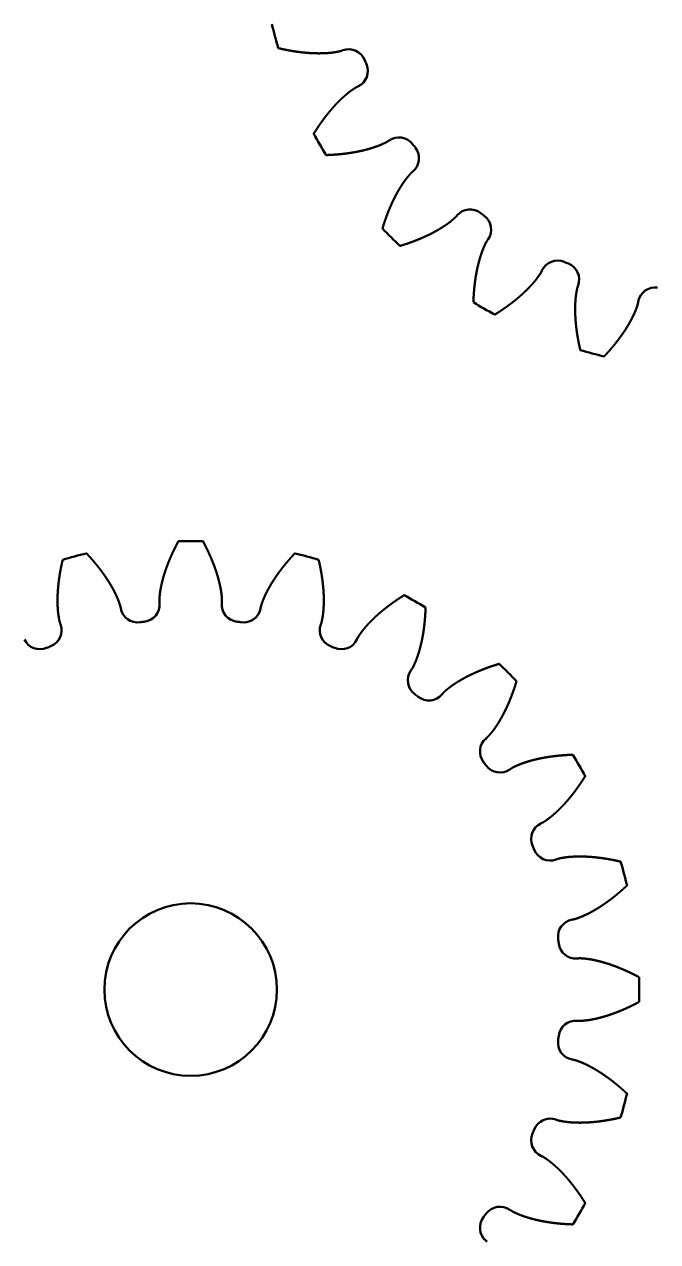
# Model space of a CAD drawing. Header units: millimetres. Extents: x 0 to 420, y 0 to 297.
# Drawn here: x 72.09 to 90.45, y 221.55 to 256.84 of the extents above; entities that cross this region are included whole.
import ezdxf

# ---------------------------------------------------------------- set-up
doc = ezdxf.new("R2010")
doc.units = ezdxf.units.MM
doc.header["$LTSCALE"] = 0.75
doc.layers.add('Visible', color=7, linetype='Continuous', lineweight=50)

msp = doc.modelspace()

# ---------------------------------------------------------------- linework, layer by layer
at = {"layer": 'Visible'}
for p, q in [((81.29, 256.071), (81.327, 256.084)), ((81.762, 255.035), (81.726, 255.018)), ((82.632, 253.451), (82.664, 253.473)), ((83.355, 252.572), (83.325, 252.547)), ((84.605, 251.267), (84.631, 251.296)), ((85.531, 250.605), (85.509, 250.573)), ((87.077, 249.668), (87.094, 249.703)), ((88.143, 249.269), (88.13, 249.232)), ((89.878, 248.763), (89.885, 248.802)), ((76.008, 240.094), (76.011, 240.056)), ((77.815, 240.056), (77.818, 240.094)), ((74.885, 239.907), (74.878, 239.946)), ((78.948, 239.946), (78.941, 239.907)), ((73.13, 239.477), (73.143, 239.44)), ((80.683, 239.44), (80.696, 239.477)), ((81.749, 239.041), (81.732, 239.006)), ((83.295, 238.104), (83.317, 238.136)), ((84.221, 237.442), (84.196, 237.413)), ((85.471, 236.137), (85.501, 236.162)), ((86.195, 235.258), (86.162, 235.236)), ((87.065, 233.674), (87.1, 233.691)), ((87.536, 232.638), (87.499, 232.625)), ((87.966, 230.882), (88.004, 230.889)), ((88.153, 229.76), (88.114, 229.757)), ((88.114, 227.952), (88.153, 227.949)), ((88.004, 226.82), (87.966, 226.827)), ((87.499, 225.084), (87.536, 225.071)), ((87.1, 224.018), (87.065, 224.035)), ((86.162, 222.473), (86.195, 222.451)), ((85.501, 221.547), (85.471, 221.572))]:
    msp.add_line(p, q, dxfattribs=at)
at = {"layer": 'Visible', "extrusion": (0, 0, -1)}
msp.add_circle((-76.913, 228.855), 2.5, dxfattribs=at)
at = {"layer": 'Visible'}
for centre, radius, start, end in [((91.913, 259.855), 13, 193.4232, 196.5768), ((81.494, 255.613), 0.5, 22.1518, 109.5186), ((81.547, 255.487), 0.5, 295.4814, 22.8482), ((91.913, 259.855), 10.749, 202.1518, 202.8482), ((91.913, 259.855), 13, 208.4232, 211.5768), ((82.947, 253.061), 0.5, 37.1518, 124.5186), ((91.913, 259.855), 10.749, 217.1518, 217.8482), ((83.03, 252.952), 0.5, 310.4814, 37.8482), ((85.011, 250.972), 0.5, 52.1518, 139.5186), ((91.913, 259.855), 10.749, 232.1518, 232.8482), ((85.119, 250.888), 0.5, 325.4814, 52.8482), ((91.913, 259.855), 13, 223.4232, 226.5768), ((87.545, 249.488), 0.5, 67.1518, 154.5186), ((91.913, 259.855), 10.749, 247.1518, 247.8482), ((87.671, 249.436), 0.5, 340.4814, 67.8482), ((90.377, 248.711), 0.5, 82.1518, 169.5186), ((91.913, 259.855), 13, 238.4232, 241.5768), ((91.913, 259.855), 13, 253.4232, 256.5768), ((76.913, 228.855), 13, 88.4232, 91.5768), ((76.913, 228.855), 13, 103.4232, 106.5768), ((76.913, 228.855), 13, 73.4232, 76.5768), ((75.513, 240.016), 0.5, 277.1518, 4.5186), ((78.314, 240.016), 0.5, 175.4814, 262.8482), ((76.913, 228.855), 13, 58.4232, 61.5768), ((75.377, 239.998), 0.5, 190.4814, 277.8482), ((78.449, 239.998), 0.5, 262.1518, 349.5186), ((72.671, 239.273), 0.5, 292.1518, 19.5186), ((76.913, 228.855), 10.749, 97.1518, 97.8482), ((76.913, 228.855), 10.749, 82.1518, 82.8482), ((81.155, 239.273), 0.5, 160.4814, 247.8482), ((72.545, 239.221), 0.5, 205.4814, 292.8482), ((81.281, 239.221), 0.5, 247.1518, 334.5186), ((76.913, 228.855), 10.749, 112.1518, 112.8482), ((76.913, 228.855), 10.749, 67.1518, 67.8482), ((76.913, 228.855), 13, 43.4232, 46.5768), ((83.707, 237.821), 0.5, 145.4814, 232.8482), ((76.913, 228.855), 10.749, 52.1518, 52.8482), ((83.815, 237.737), 0.5, 232.1518, 319.5186), ((85.796, 235.757), 0.5, 130.4814, 217.8482), ((76.913, 228.855), 10.749, 37.1518, 37.8482), ((76.913, 228.855), 13, 28.4232, 31.5768), ((85.879, 235.648), 0.5, 217.1518, 304.5186), ((87.28, 233.222), 0.5, 115.4814, 202.8482), ((76.913, 228.855), 10.749, 22.1518, 22.8482), ((87.332, 233.096), 0.5, 202.1518, 289.5186), ((76.913, 228.855), 13, 13.4232, 16.5768), ((88.057, 230.391), 0.5, 100.4814, 187.8482), ((76.913, 228.855), 10.749, 7.1518, 7.8482), ((88.075, 230.255), 0.5, 187.1518, 274.5186), ((76.913, 228.855), 13, 358.4232, 1.5768), ((88.075, 227.454), 0.5, 85.4814, 172.8482), ((88.057, 227.318), 0.5, 172.1518, 259.5186), ((76.913, 228.855), 10.749, 352.1518, 352.8482), ((76.913, 228.855), 13, 343.4232, 346.5768), ((76.913, 228.855), 10.749, 337.1518, 337.8482), ((87.332, 224.613), 0.5, 70.4814, 157.8482), ((87.28, 224.487), 0.5, 157.1518, 244.5186), ((76.913, 228.855), 10.749, 322.1518, 322.8482), ((85.879, 222.061), 0.5, 55.4814, 142.8482), ((76.913, 228.855), 13, 328.4232, 331.5768), ((85.796, 221.952), 0.5, 142.1518, 229.5186)]:
    msp.add_arc(centre, radius, start, end, dxfattribs=at)
for points in [[(79.453, 256.146), (79.459, 256.144), (79.47, 256.142), (79.486, 256.138), (79.508, 256.133), (79.535, 256.127), (79.562, 256.121), (79.589, 256.115), (79.616, 256.109), (79.643, 256.104), (79.671, 256.098), (79.698, 256.093), (79.725, 256.088), (79.752, 256.083), (79.779, 256.078), (79.806, 256.073), (79.833, 256.069), (79.86, 256.064), (79.887, 256.06), (79.914, 256.055), (79.941, 256.051), (79.967, 256.047), (79.994, 256.043), (80.021, 256.04), (80.048, 256.036), (80.075, 256.033), (80.102, 256.03), (80.128, 256.026), (80.155, 256.023), (80.182, 256.021), (80.209, 256.018), (80.235, 256.015), (80.262, 256.013), (80.289, 256.011), (80.315, 256.009), (80.342, 256.007), (80.368, 256.005), (80.395, 256.003), (80.421, 256.002), (80.448, 256.001), (80.474, 256), (80.5, 255.999), (80.527, 255.998), (80.553, 255.997), (80.579, 255.997), (80.605, 255.996), (80.631, 255.996), (80.658, 255.996), (80.684, 255.997), (80.71, 255.997), (80.736, 255.998), (80.762, 255.998), (80.788, 255.999), (80.813, 256.001), (80.839, 256.002), (80.865, 256.004), (80.891, 256.005), (80.916, 256.007), (80.942, 256.009), (80.967, 256.012), (80.993, 256.014), (81.018, 256.017), (81.043, 256.021), (81.068, 256.024), (81.094, 256.028), (81.119, 256.032), (81.144, 256.037), (81.168, 256.041), (81.193, 256.046), (81.218, 256.051), (81.242, 256.056), (81.262, 256.062), (81.276, 256.066), (81.286, 256.069), (81.29, 256.071)], [(81.726, 255.018), (81.722, 255.016), (81.713, 255.012), (81.7, 255.005), (81.682, 254.995), (81.661, 254.982), (81.64, 254.968), (81.619, 254.954), (81.598, 254.939), (81.577, 254.924), (81.557, 254.91), (81.536, 254.895), (81.516, 254.879), (81.496, 254.864), (81.476, 254.848), (81.456, 254.832), (81.436, 254.816), (81.417, 254.799), (81.397, 254.782), (81.378, 254.765), (81.358, 254.748), (81.339, 254.731), (81.32, 254.714), (81.301, 254.696), (81.282, 254.678), (81.263, 254.66), (81.245, 254.642), (81.226, 254.624), (81.208, 254.605), (81.189, 254.587), (81.171, 254.568), (81.153, 254.549), (81.134, 254.53), (81.116, 254.511), (81.098, 254.492), (81.081, 254.472), (81.063, 254.453), (81.045, 254.433), (81.028, 254.413), (81.01, 254.393), (80.993, 254.373), (80.975, 254.353), (80.958, 254.332), (80.941, 254.312), (80.924, 254.291), (80.907, 254.27), (80.89, 254.249), (80.873, 254.228), (80.857, 254.207), (80.84, 254.186), (80.823, 254.165), (80.807, 254.143), (80.79, 254.122), (80.774, 254.1), (80.758, 254.078), (80.742, 254.056), (80.726, 254.034), (80.71, 254.012), (80.694, 253.99), (80.678, 253.967), (80.662, 253.945), (80.647, 253.922), (80.631, 253.899), (80.616, 253.877), (80.6, 253.854), (80.585, 253.831), (80.57, 253.808), (80.555, 253.784), (80.54, 253.761), (80.525, 253.738), (80.51, 253.714), (80.498, 253.695), (80.489, 253.681), (80.483, 253.672), (80.48, 253.667)], [(80.838, 253.047), (80.843, 253.047), (80.855, 253.048), (80.871, 253.048), (80.894, 253.049), (80.921, 253.05), (80.949, 253.051), (80.977, 253.053), (81.005, 253.054), (81.032, 253.056), (81.06, 253.058), (81.087, 253.06), (81.115, 253.062), (81.142, 253.064), (81.17, 253.066), (81.197, 253.068), (81.224, 253.071), (81.252, 253.074), (81.279, 253.076), (81.306, 253.079), (81.333, 253.082), (81.36, 253.085), (81.387, 253.089), (81.414, 253.092), (81.441, 253.095), (81.467, 253.099), (81.494, 253.103), (81.521, 253.107), (81.547, 253.111), (81.574, 253.115), (81.6, 253.119), (81.627, 253.124), (81.653, 253.128), (81.679, 253.133), (81.706, 253.138), (81.732, 253.143), (81.758, 253.148), (81.784, 253.153), (81.81, 253.159), (81.836, 253.165), (81.861, 253.17), (81.887, 253.176), (81.913, 253.182), (81.938, 253.188), (81.964, 253.195), (81.989, 253.201), (82.014, 253.208), (82.04, 253.215), (82.065, 253.222), (82.09, 253.229), (82.115, 253.236), (82.14, 253.244), (82.164, 253.251), (82.189, 253.259), (82.214, 253.267), (82.238, 253.275), (82.262, 253.284), (82.287, 253.292), (82.311, 253.301), (82.335, 253.31), (82.359, 253.319), (82.382, 253.328), (82.406, 253.338), (82.429, 253.348), (82.453, 253.358), (82.476, 253.369), (82.499, 253.379), (82.522, 253.39), (82.544, 253.401), (82.567, 253.412), (82.589, 253.424), (82.606, 253.434), (82.619, 253.442), (82.627, 253.448), (82.632, 253.451)], [(83.325, 252.547), (83.321, 252.543), (83.314, 252.537), (83.303, 252.527), (83.288, 252.513), (83.271, 252.494), (83.255, 252.475), (83.238, 252.456), (83.222, 252.437), (83.206, 252.417), (83.19, 252.398), (83.174, 252.378), (83.158, 252.358), (83.143, 252.338), (83.127, 252.317), (83.112, 252.297), (83.097, 252.276), (83.083, 252.255), (83.068, 252.233), (83.054, 252.212), (83.04, 252.191), (83.026, 252.169), (83.012, 252.147), (82.998, 252.125), (82.984, 252.103), (82.971, 252.081), (82.957, 252.059), (82.944, 252.036), (82.931, 252.013), (82.918, 251.991), (82.905, 251.968), (82.892, 251.945), (82.88, 251.922), (82.867, 251.899), (82.855, 251.875), (82.843, 251.852), (82.831, 251.828), (82.819, 251.805), (82.807, 251.781), (82.795, 251.757), (82.784, 251.733), (82.772, 251.709), (82.761, 251.685), (82.749, 251.661), (82.738, 251.636), (82.727, 251.612), (82.716, 251.587), (82.706, 251.563), (82.695, 251.538), (82.684, 251.513), (82.674, 251.488), (82.663, 251.463), (82.653, 251.438), (82.643, 251.413), (82.633, 251.388), (82.623, 251.362), (82.613, 251.337), (82.604, 251.311), (82.594, 251.286), (82.585, 251.26), (82.575, 251.234), (82.566, 251.208), (82.557, 251.182), (82.548, 251.156), (82.539, 251.13), (82.53, 251.104), (82.521, 251.078), (82.513, 251.051), (82.504, 251.025), (82.496, 250.999), (82.487, 250.972), (82.481, 250.951), (82.476, 250.935), (82.473, 250.924), (82.471, 250.919)], [(82.977, 250.413), (82.982, 250.414), (82.993, 250.418), (83.009, 250.422), (83.031, 250.429), (83.057, 250.437), (83.084, 250.446), (83.11, 250.454), (83.136, 250.463), (83.163, 250.472), (83.189, 250.48), (83.215, 250.489), (83.241, 250.498), (83.267, 250.507), (83.293, 250.517), (83.319, 250.526), (83.344, 250.536), (83.37, 250.545), (83.395, 250.555), (83.421, 250.565), (83.446, 250.575), (83.472, 250.585), (83.497, 250.595), (83.522, 250.605), (83.547, 250.615), (83.572, 250.626), (83.597, 250.636), (83.621, 250.647), (83.646, 250.658), (83.671, 250.669), (83.695, 250.68), (83.719, 250.691), (83.744, 250.702), (83.768, 250.714), (83.792, 250.725), (83.816, 250.737), (83.84, 250.748), (83.863, 250.76), (83.887, 250.772), (83.911, 250.784), (83.934, 250.796), (83.957, 250.809), (83.98, 250.821), (84.004, 250.834), (84.026, 250.847), (84.049, 250.859), (84.072, 250.872), (84.095, 250.885), (84.117, 250.899), (84.139, 250.912), (84.162, 250.926), (84.184, 250.939), (84.206, 250.953), (84.227, 250.967), (84.249, 250.981), (84.271, 250.995), (84.292, 251.01), (84.313, 251.024), (84.334, 251.039), (84.355, 251.054), (84.376, 251.069), (84.396, 251.084), (84.417, 251.099), (84.437, 251.115), (84.456, 251.131), (84.476, 251.147), (84.495, 251.163), (84.515, 251.18), (84.534, 251.196), (84.553, 251.213), (84.571, 251.23), (84.585, 251.244), (84.595, 251.255), (84.602, 251.263), (84.605, 251.267)], [(85.509, 250.573), (85.506, 250.569), (85.501, 250.561), (85.493, 250.548), (85.483, 250.531), (85.471, 250.508), (85.459, 250.486), (85.449, 250.463), (85.438, 250.44), (85.427, 250.417), (85.417, 250.394), (85.407, 250.371), (85.397, 250.347), (85.387, 250.324), (85.377, 250.3), (85.368, 250.276), (85.359, 250.252), (85.351, 250.228), (85.342, 250.204), (85.334, 250.179), (85.326, 250.155), (85.318, 250.131), (85.31, 250.106), (85.302, 250.081), (85.295, 250.056), (85.287, 250.031), (85.28, 250.006), (85.273, 249.981), (85.266, 249.956), (85.26, 249.931), (85.253, 249.905), (85.247, 249.88), (85.241, 249.854), (85.235, 249.829), (85.229, 249.803), (85.223, 249.777), (85.217, 249.751), (85.212, 249.725), (85.207, 249.699), (85.202, 249.673), (85.197, 249.647), (85.192, 249.621), (85.187, 249.595), (85.182, 249.568), (85.178, 249.542), (85.174, 249.515), (85.169, 249.489), (85.165, 249.462), (85.161, 249.436), (85.158, 249.409), (85.154, 249.382), (85.15, 249.355), (85.147, 249.328), (85.144, 249.301), (85.141, 249.274), (85.138, 249.247), (85.135, 249.22), (85.132, 249.193), (85.129, 249.166), (85.127, 249.138), (85.125, 249.111), (85.122, 249.084), (85.12, 249.056), (85.118, 249.029), (85.116, 249.001), (85.115, 248.974), (85.113, 248.946), (85.111, 248.918), (85.11, 248.891), (85.109, 248.863), (85.108, 248.835), (85.107, 248.813), (85.106, 248.796), (85.106, 248.785), (85.106, 248.779)], [(85.725, 248.422), (85.73, 248.425), (85.74, 248.43), (85.754, 248.439), (85.773, 248.451), (85.796, 248.466), (85.82, 248.481), (85.843, 248.496), (85.866, 248.511), (85.889, 248.526), (85.912, 248.542), (85.935, 248.557), (85.958, 248.573), (85.981, 248.588), (86.003, 248.604), (86.026, 248.62), (86.048, 248.635), (86.07, 248.651), (86.093, 248.667), (86.115, 248.683), (86.137, 248.699), (86.158, 248.716), (86.18, 248.732), (86.202, 248.748), (86.223, 248.765), (86.245, 248.781), (86.266, 248.798), (86.287, 248.815), (86.308, 248.831), (86.329, 248.848), (86.35, 248.865), (86.37, 248.882), (86.391, 248.9), (86.411, 248.917), (86.431, 248.934), (86.452, 248.952), (86.472, 248.969), (86.491, 248.987), (86.511, 249.004), (86.531, 249.022), (86.55, 249.04), (86.57, 249.058), (86.589, 249.076), (86.608, 249.094), (86.627, 249.112), (86.645, 249.131), (86.664, 249.149), (86.682, 249.168), (86.701, 249.186), (86.719, 249.205), (86.737, 249.224), (86.755, 249.243), (86.772, 249.262), (86.79, 249.281), (86.807, 249.3), (86.824, 249.319), (86.841, 249.339), (86.858, 249.358), (86.874, 249.378), (86.89, 249.397), (86.907, 249.417), (86.922, 249.437), (86.938, 249.458), (86.953, 249.478), (86.968, 249.498), (86.983, 249.519), (86.998, 249.54), (87.012, 249.56), (87.026, 249.581), (87.04, 249.602), (87.054, 249.624), (87.063, 249.641), (87.07, 249.654), (87.075, 249.663), (87.077, 249.668)], [(88.13, 249.232), (88.128, 249.227), (88.125, 249.218), (88.12, 249.203), (88.115, 249.184), (88.109, 249.159), (88.104, 249.135), (88.099, 249.11), (88.095, 249.085), (88.091, 249.06), (88.087, 249.035), (88.083, 249.01), (88.079, 248.985), (88.076, 248.96), (88.073, 248.934), (88.07, 248.909), (88.068, 248.883), (88.066, 248.858), (88.064, 248.832), (88.062, 248.806), (88.06, 248.781), (88.059, 248.755), (88.058, 248.729), (88.057, 248.703), (88.056, 248.677), (88.055, 248.651), (88.055, 248.625), (88.055, 248.599), (88.055, 248.573), (88.055, 248.547), (88.055, 248.521), (88.056, 248.494), (88.056, 248.468), (88.057, 248.442), (88.058, 248.415), (88.059, 248.389), (88.061, 248.363), (88.062, 248.336), (88.064, 248.31), (88.065, 248.283), (88.067, 248.257), (88.069, 248.23), (88.072, 248.203), (88.074, 248.177), (88.077, 248.15), (88.079, 248.123), (88.082, 248.097), (88.085, 248.07), (88.088, 248.043), (88.091, 248.016), (88.095, 247.99), (88.098, 247.963), (88.102, 247.936), (88.106, 247.909), (88.11, 247.882), (88.114, 247.855), (88.118, 247.828), (88.123, 247.801), (88.127, 247.774), (88.132, 247.747), (88.136, 247.72), (88.141, 247.693), (88.146, 247.666), (88.152, 247.639), (88.157, 247.612), (88.162, 247.585), (88.168, 247.558), (88.174, 247.531), (88.18, 247.504), (88.185, 247.476), (88.192, 247.449), (88.197, 247.427), (88.2, 247.411), (88.203, 247.4), (88.204, 247.395)], [(88.895, 247.21), (88.899, 247.214), (88.907, 247.222), (88.918, 247.234), (88.933, 247.25), (88.952, 247.271), (88.971, 247.291), (88.99, 247.312), (89.008, 247.333), (89.026, 247.353), (89.045, 247.374), (89.063, 247.395), (89.081, 247.416), (89.099, 247.437), (89.117, 247.458), (89.134, 247.479), (89.152, 247.5), (89.169, 247.521), (89.186, 247.542), (89.204, 247.563), (89.221, 247.584), (89.237, 247.606), (89.254, 247.627), (89.271, 247.649), (89.287, 247.67), (89.304, 247.691), (89.32, 247.713), (89.336, 247.735), (89.352, 247.756), (89.368, 247.778), (89.383, 247.8), (89.399, 247.822), (89.414, 247.844), (89.43, 247.866), (89.445, 247.887), (89.46, 247.91), (89.474, 247.932), (89.489, 247.954), (89.503, 247.976), (89.518, 247.998), (89.532, 248.02), (89.546, 248.043), (89.56, 248.065), (89.574, 248.088), (89.587, 248.11), (89.6, 248.133), (89.614, 248.155), (89.627, 248.178), (89.639, 248.201), (89.652, 248.223), (89.665, 248.246), (89.677, 248.269), (89.689, 248.292), (89.701, 248.315), (89.713, 248.338), (89.724, 248.361), (89.735, 248.384), (89.746, 248.407), (89.757, 248.431), (89.768, 248.454), (89.779, 248.477), (89.789, 248.501), (89.798, 248.524), (89.808, 248.548), (89.817, 248.571), (89.826, 248.595), (89.835, 248.619), (89.843, 248.643), (89.852, 248.666), (89.86, 248.69), (89.867, 248.714), (89.872, 248.734), (89.875, 248.749), (89.877, 248.758), (89.878, 248.763)], [(76.555, 241.85), (76.553, 241.845), (76.547, 241.835), (76.54, 241.82), (76.529, 241.8), (76.516, 241.776), (76.503, 241.751), (76.491, 241.726), (76.478, 241.702), (76.466, 241.677), (76.454, 241.652), (76.441, 241.627), (76.429, 241.602), (76.418, 241.578), (76.406, 241.553), (76.394, 241.528), (76.383, 241.503), (76.371, 241.478), (76.36, 241.453), (76.349, 241.428), (76.338, 241.403), (76.327, 241.378), (76.317, 241.353), (76.306, 241.329), (76.296, 241.304), (76.286, 241.278), (76.275, 241.253), (76.266, 241.228), (76.256, 241.203), (76.246, 241.178), (76.237, 241.153), (76.227, 241.128), (76.218, 241.103), (76.209, 241.078), (76.2, 241.053), (76.191, 241.028), (76.183, 241.002), (76.174, 240.977), (76.166, 240.952), (76.158, 240.927), (76.15, 240.902), (76.142, 240.876), (76.135, 240.851), (76.127, 240.826), (76.12, 240.801), (76.113, 240.776), (76.106, 240.75), (76.099, 240.725), (76.093, 240.7), (76.087, 240.675), (76.08, 240.649), (76.074, 240.624), (76.069, 240.599), (76.063, 240.574), (76.058, 240.548), (76.053, 240.523), (76.048, 240.498), (76.043, 240.472), (76.039, 240.447), (76.034, 240.422), (76.03, 240.397), (76.027, 240.371), (76.023, 240.346), (76.02, 240.321), (76.017, 240.296), (76.015, 240.27), (76.013, 240.245), (76.01, 240.22), (76.008, 240.195), (76.007, 240.17), (76.006, 240.145), (76.006, 240.125), (76.007, 240.109), (76.008, 240.099), (76.008, 240.094)], [(77.818, 240.094), (77.819, 240.099), (77.819, 240.109), (77.82, 240.125), (77.82, 240.145), (77.819, 240.17), (77.818, 240.195), (77.816, 240.22), (77.814, 240.245), (77.811, 240.27), (77.809, 240.296), (77.806, 240.321), (77.803, 240.346), (77.8, 240.371), (77.796, 240.397), (77.792, 240.422), (77.788, 240.447), (77.783, 240.472), (77.778, 240.498), (77.773, 240.523), (77.768, 240.548), (77.763, 240.574), (77.757, 240.599), (77.752, 240.624), (77.746, 240.649), (77.74, 240.675), (77.733, 240.7), (77.727, 240.725), (77.72, 240.75), (77.713, 240.776), (77.706, 240.801), (77.699, 240.826), (77.691, 240.851), (77.684, 240.876), (77.676, 240.902), (77.668, 240.927), (77.66, 240.952), (77.652, 240.977), (77.643, 241.002), (77.635, 241.028), (77.626, 241.053), (77.617, 241.078), (77.608, 241.103), (77.599, 241.128), (77.59, 241.153), (77.58, 241.178), (77.57, 241.203), (77.561, 241.228), (77.551, 241.253), (77.541, 241.278), (77.53, 241.304), (77.52, 241.329), (77.509, 241.353), (77.499, 241.378), (77.488, 241.403), (77.477, 241.428), (77.466, 241.453), (77.455, 241.478), (77.443, 241.503), (77.432, 241.528), (77.42, 241.553), (77.409, 241.578), (77.397, 241.602), (77.385, 241.627), (77.373, 241.652), (77.36, 241.677), (77.348, 241.702), (77.335, 241.726), (77.323, 241.751), (77.31, 241.776), (77.297, 241.8), (77.287, 241.82), (77.279, 241.835), (77.273, 241.845), (77.271, 241.85)], [(74.878, 239.946), (74.877, 239.951), (74.875, 239.961), (74.872, 239.975), (74.867, 239.995), (74.86, 240.019), (74.852, 240.043), (74.843, 240.066), (74.835, 240.09), (74.826, 240.114), (74.817, 240.138), (74.808, 240.161), (74.798, 240.185), (74.789, 240.208), (74.779, 240.232), (74.768, 240.255), (74.757, 240.279), (74.746, 240.302), (74.735, 240.325), (74.724, 240.348), (74.713, 240.371), (74.701, 240.394), (74.689, 240.417), (74.677, 240.44), (74.665, 240.463), (74.652, 240.486), (74.639, 240.508), (74.627, 240.531), (74.614, 240.554), (74.6, 240.576), (74.587, 240.599), (74.574, 240.621), (74.56, 240.644), (74.546, 240.666), (74.532, 240.689), (74.518, 240.711), (74.503, 240.733), (74.489, 240.755), (74.474, 240.777), (74.46, 240.8), (74.445, 240.822), (74.43, 240.844), (74.414, 240.865), (74.399, 240.887), (74.383, 240.909), (74.368, 240.931), (74.352, 240.953), (74.336, 240.974), (74.32, 240.996), (74.304, 241.018), (74.287, 241.039), (74.271, 241.061), (74.254, 241.082), (74.237, 241.103), (74.221, 241.125), (74.204, 241.146), (74.186, 241.167), (74.169, 241.188), (74.152, 241.209), (74.134, 241.23), (74.117, 241.251), (74.099, 241.272), (74.081, 241.293), (74.063, 241.314), (74.045, 241.335), (74.026, 241.356), (74.008, 241.376), (73.99, 241.397), (73.971, 241.418), (73.952, 241.438), (73.933, 241.459), (73.918, 241.475), (73.907, 241.487), (73.899, 241.495), (73.895, 241.499)], [(79.931, 241.499), (79.927, 241.495), (79.919, 241.487), (79.908, 241.475), (79.893, 241.459), (79.874, 241.438), (79.855, 241.418), (79.837, 241.397), (79.818, 241.376), (79.8, 241.356), (79.781, 241.335), (79.763, 241.314), (79.745, 241.293), (79.727, 241.272), (79.71, 241.251), (79.692, 241.23), (79.674, 241.209), (79.657, 241.188), (79.64, 241.167), (79.623, 241.146), (79.606, 241.125), (79.589, 241.103), (79.572, 241.082), (79.555, 241.061), (79.539, 241.039), (79.523, 241.018), (79.506, 240.996), (79.49, 240.974), (79.474, 240.953), (79.458, 240.931), (79.443, 240.909), (79.427, 240.887), (79.412, 240.865), (79.397, 240.844), (79.382, 240.822), (79.367, 240.8), (79.352, 240.777), (79.337, 240.755), (79.323, 240.733), (79.308, 240.711), (79.294, 240.689), (79.28, 240.666), (79.266, 240.644), (79.253, 240.621), (79.239, 240.599), (79.226, 240.576), (79.213, 240.554), (79.2, 240.531), (79.187, 240.508), (79.174, 240.486), (79.162, 240.463), (79.149, 240.44), (79.137, 240.417), (79.125, 240.394), (79.114, 240.371), (79.102, 240.348), (79.091, 240.325), (79.08, 240.302), (79.069, 240.279), (79.058, 240.255), (79.048, 240.232), (79.038, 240.208), (79.028, 240.185), (79.018, 240.161), (79.009, 240.138), (79, 240.114), (78.991, 240.09), (78.983, 240.066), (78.974, 240.043), (78.966, 240.019), (78.959, 239.995), (78.954, 239.975), (78.951, 239.961), (78.949, 239.951), (78.948, 239.946)], [(73.204, 241.314), (73.203, 241.309), (73.2, 241.298), (73.197, 241.282), (73.192, 241.26), (73.185, 241.233), (73.18, 241.206), (73.174, 241.178), (73.168, 241.151), (73.162, 241.124), (73.157, 241.097), (73.152, 241.07), (73.146, 241.043), (73.141, 241.016), (73.136, 240.989), (73.132, 240.962), (73.127, 240.935), (73.123, 240.908), (73.118, 240.881), (73.114, 240.854), (73.11, 240.827), (73.106, 240.8), (73.102, 240.773), (73.098, 240.746), (73.095, 240.72), (73.091, 240.693), (73.088, 240.666), (73.085, 240.639), (73.082, 240.612), (73.079, 240.586), (73.077, 240.559), (73.074, 240.532), (73.072, 240.506), (73.069, 240.479), (73.067, 240.453), (73.065, 240.426), (73.064, 240.399), (73.062, 240.373), (73.061, 240.347), (73.059, 240.32), (73.058, 240.294), (73.057, 240.267), (73.056, 240.241), (73.056, 240.215), (73.055, 240.189), (73.055, 240.162), (73.055, 240.136), (73.055, 240.11), (73.055, 240.084), (73.055, 240.058), (73.056, 240.032), (73.057, 240.006), (73.058, 239.98), (73.059, 239.954), (73.06, 239.928), (73.062, 239.903), (73.064, 239.877), (73.066, 239.851), (73.068, 239.826), (73.07, 239.8), (73.073, 239.775), (73.076, 239.75), (73.079, 239.724), (73.083, 239.699), (73.087, 239.674), (73.091, 239.649), (73.095, 239.624), (73.099, 239.599), (73.104, 239.574), (73.109, 239.55), (73.115, 239.525), (73.12, 239.506), (73.125, 239.491), (73.128, 239.482), (73.13, 239.477)], [(80.696, 239.477), (80.698, 239.482), (80.701, 239.491), (80.706, 239.506), (80.711, 239.525), (80.717, 239.55), (80.722, 239.574), (80.727, 239.599), (80.731, 239.624), (80.735, 239.649), (80.739, 239.674), (80.743, 239.699), (80.747, 239.724), (80.75, 239.75), (80.753, 239.775), (80.756, 239.8), (80.758, 239.826), (80.76, 239.851), (80.762, 239.877), (80.764, 239.903), (80.766, 239.928), (80.767, 239.954), (80.768, 239.98), (80.769, 240.006), (80.77, 240.032), (80.771, 240.058), (80.771, 240.084), (80.771, 240.11), (80.771, 240.136), (80.771, 240.162), (80.771, 240.189), (80.77, 240.215), (80.77, 240.241), (80.769, 240.267), (80.768, 240.294), (80.767, 240.32), (80.766, 240.347), (80.764, 240.373), (80.763, 240.399), (80.761, 240.426), (80.759, 240.453), (80.757, 240.479), (80.755, 240.506), (80.752, 240.532), (80.75, 240.559), (80.747, 240.586), (80.744, 240.612), (80.741, 240.639), (80.738, 240.666), (80.735, 240.693), (80.731, 240.72), (80.728, 240.746), (80.724, 240.773), (80.72, 240.8), (80.716, 240.827), (80.712, 240.854), (80.708, 240.881), (80.704, 240.908), (80.699, 240.935), (80.694, 240.962), (80.69, 240.989), (80.685, 241.016), (80.68, 241.043), (80.675, 241.07), (80.669, 241.097), (80.664, 241.124), (80.658, 241.151), (80.652, 241.178), (80.647, 241.206), (80.641, 241.233), (80.635, 241.26), (80.63, 241.282), (80.626, 241.298), (80.623, 241.309), (80.622, 241.314)], [(83.101, 240.287), (83.096, 240.285), (83.087, 240.279), (83.072, 240.27), (83.053, 240.258), (83.03, 240.243), (83.007, 240.228), (82.983, 240.213), (82.96, 240.198), (82.937, 240.183), (82.914, 240.167), (82.891, 240.152), (82.868, 240.136), (82.845, 240.121), (82.823, 240.105), (82.8, 240.09), (82.778, 240.074), (82.756, 240.058), (82.734, 240.042), (82.712, 240.026), (82.69, 240.01), (82.668, 239.993), (82.646, 239.977), (82.624, 239.961), (82.603, 239.944), (82.582, 239.928), (82.56, 239.911), (82.539, 239.894), (82.518, 239.878), (82.497, 239.861), (82.477, 239.844), (82.456, 239.827), (82.435, 239.809), (82.415, 239.792), (82.395, 239.775), (82.375, 239.758), (82.355, 239.74), (82.335, 239.722), (82.315, 239.705), (82.295, 239.687), (82.276, 239.669), (82.257, 239.651), (82.237, 239.633), (82.218, 239.615), (82.2, 239.597), (82.181, 239.578), (82.162, 239.56), (82.144, 239.542), (82.125, 239.523), (82.107, 239.504), (82.089, 239.485), (82.072, 239.467), (82.054, 239.448), (82.037, 239.428), (82.019, 239.409), (82.002, 239.39), (81.985, 239.37), (81.969, 239.351), (81.952, 239.331), (81.936, 239.312), (81.92, 239.292), (81.904, 239.272), (81.888, 239.252), (81.873, 239.231), (81.858, 239.211), (81.843, 239.19), (81.829, 239.169), (81.814, 239.149), (81.8, 239.128), (81.786, 239.107), (81.773, 239.086), (81.763, 239.068), (81.756, 239.055), (81.751, 239.046), (81.749, 239.041)], [(83.317, 238.136), (83.32, 238.14), (83.325, 238.149), (83.333, 238.161), (83.344, 238.179), (83.355, 238.201), (83.367, 238.223), (83.378, 238.246), (83.388, 238.269), (83.399, 238.292), (83.409, 238.315), (83.42, 238.338), (83.43, 238.362), (83.439, 238.385), (83.449, 238.409), (83.458, 238.433), (83.467, 238.457), (83.475, 238.481), (83.484, 238.505), (83.492, 238.53), (83.501, 238.554), (83.509, 238.579), (83.516, 238.603), (83.524, 238.628), (83.532, 238.653), (83.539, 238.678), (83.546, 238.703), (83.553, 238.728), (83.56, 238.753), (83.566, 238.778), (83.573, 238.804), (83.579, 238.829), (83.585, 238.855), (83.591, 238.88), (83.597, 238.906), (83.603, 238.932), (83.609, 238.958), (83.614, 238.984), (83.619, 239.01), (83.625, 239.036), (83.63, 239.062), (83.634, 239.088), (83.639, 239.114), (83.644, 239.141), (83.648, 239.167), (83.653, 239.194), (83.657, 239.22), (83.661, 239.247), (83.665, 239.274), (83.669, 239.3), (83.672, 239.327), (83.676, 239.354), (83.679, 239.381), (83.682, 239.408), (83.685, 239.435), (83.688, 239.462), (83.691, 239.489), (83.694, 239.516), (83.697, 239.543), (83.699, 239.571), (83.702, 239.598), (83.704, 239.625), (83.706, 239.653), (83.708, 239.68), (83.71, 239.708), (83.712, 239.735), (83.713, 239.763), (83.715, 239.791), (83.716, 239.818), (83.717, 239.846), (83.719, 239.874), (83.719, 239.896), (83.72, 239.913), (83.72, 239.924), (83.72, 239.93)], [(85.849, 238.296), (85.844, 238.295), (85.833, 238.292), (85.817, 238.287), (85.796, 238.28), (85.769, 238.272), (85.743, 238.263), (85.716, 238.255), (85.69, 238.246), (85.664, 238.238), (85.637, 238.229), (85.611, 238.22), (85.585, 238.211), (85.559, 238.202), (85.533, 238.192), (85.508, 238.183), (85.482, 238.173), (85.456, 238.164), (85.431, 238.154), (85.405, 238.144), (85.38, 238.135), (85.355, 238.124), (85.329, 238.114), (85.304, 238.104), (85.279, 238.094), (85.254, 238.083), (85.23, 238.073), (85.205, 238.062), (85.18, 238.051), (85.156, 238.04), (85.131, 238.029), (85.107, 238.018), (85.083, 238.007), (85.058, 237.996), (85.034, 237.984), (85.01, 237.972), (84.987, 237.961), (84.963, 237.949), (84.939, 237.937), (84.916, 237.925), (84.892, 237.913), (84.869, 237.9), (84.846, 237.888), (84.823, 237.875), (84.8, 237.863), (84.777, 237.85), (84.754, 237.837), (84.732, 237.824), (84.709, 237.81), (84.687, 237.797), (84.664, 237.783), (84.642, 237.77), (84.62, 237.756), (84.599, 237.742), (84.577, 237.728), (84.556, 237.714), (84.534, 237.699), (84.513, 237.685), (84.492, 237.67), (84.471, 237.655), (84.45, 237.64), (84.43, 237.625), (84.41, 237.61), (84.39, 237.594), (84.37, 237.578), (84.35, 237.562), (84.331, 237.546), (84.311, 237.53), (84.292, 237.513), (84.273, 237.496), (84.255, 237.479), (84.241, 237.465), (84.231, 237.454), (84.224, 237.446), (84.221, 237.442)], [(85.501, 236.162), (85.505, 236.166), (85.512, 236.172), (85.523, 236.182), (85.538, 236.196), (85.555, 236.215), (85.572, 236.234), (85.588, 236.253), (85.604, 236.272), (85.621, 236.292), (85.637, 236.311), (85.652, 236.331), (85.668, 236.351), (85.684, 236.371), (85.699, 236.392), (85.714, 236.413), (85.729, 236.433), (85.743, 236.454), (85.758, 236.476), (85.772, 236.497), (85.787, 236.519), (85.801, 236.54), (85.815, 236.562), (85.828, 236.584), (85.842, 236.606), (85.856, 236.628), (85.869, 236.65), (85.882, 236.673), (85.895, 236.696), (85.908, 236.718), (85.921, 236.741), (85.934, 236.764), (85.946, 236.787), (85.959, 236.81), (85.971, 236.834), (85.983, 236.857), (85.995, 236.881), (86.007, 236.904), (86.019, 236.928), (86.031, 236.952), (86.043, 236.976), (86.054, 237), (86.065, 237.024), (86.077, 237.048), (86.088, 237.073), (86.099, 237.097), (86.11, 237.122), (86.121, 237.146), (86.131, 237.171), (86.142, 237.196), (86.152, 237.221), (86.163, 237.246), (86.173, 237.271), (86.183, 237.296), (86.193, 237.321), (86.203, 237.347), (86.213, 237.372), (86.222, 237.398), (86.232, 237.423), (86.242, 237.449), (86.251, 237.475), (86.26, 237.501), (86.269, 237.527), (86.278, 237.553), (86.287, 237.579), (86.296, 237.605), (86.305, 237.631), (86.313, 237.658), (86.322, 237.684), (86.33, 237.711), (86.339, 237.737), (86.345, 237.758), (86.35, 237.774), (86.353, 237.785), (86.355, 237.79)], [(87.988, 235.662), (87.983, 235.662), (87.972, 235.661), (87.955, 235.661), (87.933, 235.66), (87.905, 235.659), (87.877, 235.658), (87.849, 235.656), (87.822, 235.655), (87.794, 235.653), (87.766, 235.651), (87.739, 235.649), (87.711, 235.647), (87.684, 235.645), (87.656, 235.643), (87.629, 235.641), (87.602, 235.638), (87.575, 235.636), (87.547, 235.633), (87.52, 235.63), (87.493, 235.627), (87.466, 235.624), (87.439, 235.621), (87.412, 235.617), (87.386, 235.614), (87.359, 235.61), (87.332, 235.606), (87.305, 235.602), (87.279, 235.598), (87.252, 235.594), (87.226, 235.59), (87.199, 235.585), (87.173, 235.581), (87.147, 235.576), (87.121, 235.571), (87.094, 235.566), (87.068, 235.561), (87.042, 235.556), (87.016, 235.55), (86.991, 235.545), (86.965, 235.539), (86.939, 235.533), (86.913, 235.527), (86.888, 235.521), (86.862, 235.514), (86.837, 235.508), (86.812, 235.501), (86.786, 235.494), (86.761, 235.487), (86.736, 235.48), (86.711, 235.473), (86.686, 235.466), (86.662, 235.458), (86.637, 235.45), (86.613, 235.442), (86.588, 235.434), (86.564, 235.425), (86.54, 235.417), (86.515, 235.408), (86.491, 235.399), (86.467, 235.39), (86.444, 235.381), (86.42, 235.371), (86.397, 235.361), (86.374, 235.351), (86.35, 235.34), (86.327, 235.33), (86.305, 235.319), (86.282, 235.308), (86.259, 235.297), (86.237, 235.285), (86.22, 235.275), (86.207, 235.267), (86.199, 235.261), (86.195, 235.258)], [(87.1, 233.691), (87.104, 233.693), (87.113, 233.697), (87.127, 233.704), (87.144, 233.714), (87.165, 233.727), (87.186, 233.741), (87.207, 233.755), (87.228, 233.77), (87.249, 233.785), (87.269, 233.799), (87.29, 233.814), (87.31, 233.83), (87.33, 233.845), (87.35, 233.861), (87.37, 233.877), (87.39, 233.894), (87.409, 233.91), (87.429, 233.927), (87.448, 233.944), (87.468, 233.961), (87.487, 233.978), (87.506, 233.995), (87.525, 234.013), (87.544, 234.031), (87.563, 234.049), (87.581, 234.067), (87.6, 234.085), (87.619, 234.104), (87.637, 234.122), (87.655, 234.141), (87.674, 234.16), (87.692, 234.179), (87.71, 234.198), (87.728, 234.217), (87.746, 234.237), (87.763, 234.256), (87.781, 234.276), (87.799, 234.296), (87.816, 234.316), (87.833, 234.336), (87.851, 234.356), (87.868, 234.377), (87.885, 234.397), (87.902, 234.418), (87.919, 234.439), (87.936, 234.46), (87.953, 234.481), (87.97, 234.502), (87.986, 234.523), (88.003, 234.544), (88.019, 234.566), (88.036, 234.588), (88.052, 234.609), (88.068, 234.631), (88.084, 234.653), (88.1, 234.675), (88.116, 234.697), (88.132, 234.719), (88.148, 234.742), (88.164, 234.764), (88.179, 234.787), (88.195, 234.81), (88.21, 234.832), (88.226, 234.855), (88.241, 234.878), (88.256, 234.901), (88.272, 234.925), (88.287, 234.948), (88.302, 234.971), (88.316, 234.995), (88.328, 235.014), (88.337, 235.028), (88.343, 235.038), (88.346, 235.042)], [(89.373, 232.563), (89.367, 232.565), (89.356, 232.567), (89.34, 232.571), (89.318, 232.576), (89.291, 232.582), (89.264, 232.588), (89.237, 232.594), (89.21, 232.6), (89.183, 232.605), (89.156, 232.611), (89.129, 232.616), (89.101, 232.621), (89.074, 232.626), (89.047, 232.631), (89.02, 232.636), (88.993, 232.641), (88.966, 232.645), (88.939, 232.649), (88.913, 232.654), (88.886, 232.658), (88.859, 232.662), (88.832, 232.666), (88.805, 232.669), (88.778, 232.673), (88.751, 232.676), (88.724, 232.679), (88.698, 232.683), (88.671, 232.686), (88.644, 232.688), (88.618, 232.691), (88.591, 232.694), (88.564, 232.696), (88.538, 232.698), (88.511, 232.7), (88.485, 232.702), (88.458, 232.704), (88.432, 232.706), (88.405, 232.707), (88.379, 232.708), (88.352, 232.709), (88.326, 232.71), (88.3, 232.711), (88.273, 232.712), (88.247, 232.712), (88.221, 232.713), (88.195, 232.713), (88.169, 232.713), (88.142, 232.713), (88.116, 232.712), (88.09, 232.712), (88.065, 232.711), (88.039, 232.71), (88.013, 232.709), (87.987, 232.707), (87.961, 232.706), (87.936, 232.704), (87.91, 232.702), (87.884, 232.7), (87.859, 232.697), (87.833, 232.695), (87.808, 232.692), (87.783, 232.688), (87.758, 232.685), (87.733, 232.681), (87.708, 232.677), (87.683, 232.673), (87.658, 232.668), (87.633, 232.663), (87.608, 232.658), (87.584, 232.653), (87.564, 232.647), (87.55, 232.643), (87.54, 232.64), (87.536, 232.638)], [(88.004, 230.889), (88.009, 230.89), (88.019, 230.892), (88.034, 230.895), (88.053, 230.901), (88.077, 230.908), (88.101, 230.916), (88.125, 230.924), (88.149, 230.933), (88.173, 230.942), (88.196, 230.951), (88.22, 230.96), (88.243, 230.969), (88.267, 230.979), (88.29, 230.989), (88.314, 231), (88.337, 231.01), (88.36, 231.021), (88.383, 231.032), (88.407, 231.044), (88.43, 231.055), (88.453, 231.067), (88.476, 231.079), (88.499, 231.091), (88.521, 231.103), (88.544, 231.115), (88.567, 231.128), (88.59, 231.141), (88.612, 231.154), (88.635, 231.167), (88.658, 231.181), (88.68, 231.194), (88.702, 231.208), (88.725, 231.222), (88.747, 231.236), (88.769, 231.25), (88.792, 231.264), (88.814, 231.279), (88.836, 231.293), (88.858, 231.308), (88.88, 231.323), (88.902, 231.338), (88.924, 231.353), (88.946, 231.369), (88.968, 231.384), (88.99, 231.4), (89.011, 231.416), (89.033, 231.432), (89.055, 231.448), (89.076, 231.464), (89.098, 231.48), (89.119, 231.497), (89.141, 231.513), (89.162, 231.53), (89.183, 231.547), (89.204, 231.564), (89.226, 231.581), (89.247, 231.598), (89.268, 231.616), (89.289, 231.633), (89.31, 231.651), (89.331, 231.669), (89.352, 231.687), (89.373, 231.705), (89.394, 231.723), (89.414, 231.741), (89.435, 231.76), (89.456, 231.778), (89.476, 231.797), (89.497, 231.815), (89.517, 231.834), (89.534, 231.849), (89.546, 231.861), (89.554, 231.869), (89.558, 231.872)], [(89.908, 229.212), (89.903, 229.215), (89.893, 229.22), (89.879, 229.228), (89.859, 229.238), (89.834, 229.251), (89.81, 229.264), (89.785, 229.277), (89.76, 229.289), (89.735, 229.302), (89.711, 229.314), (89.686, 229.326), (89.661, 229.338), (89.636, 229.35), (89.611, 229.362), (89.587, 229.373), (89.562, 229.385), (89.537, 229.396), (89.512, 229.407), (89.487, 229.419), (89.462, 229.429), (89.437, 229.44), (89.412, 229.451), (89.387, 229.461), (89.362, 229.472), (89.337, 229.482), (89.312, 229.492), (89.287, 229.502), (89.262, 229.512), (89.237, 229.522), (89.212, 229.531), (89.187, 229.54), (89.162, 229.55), (89.136, 229.559), (89.111, 229.567), (89.086, 229.576), (89.061, 229.585), (89.036, 229.593), (89.011, 229.601), (88.985, 229.61), (88.96, 229.617), (88.935, 229.625), (88.91, 229.633), (88.885, 229.64), (88.859, 229.647), (88.834, 229.655), (88.809, 229.661), (88.784, 229.668), (88.758, 229.675), (88.733, 229.681), (88.708, 229.687), (88.683, 229.693), (88.657, 229.699), (88.632, 229.704), (88.607, 229.71), (88.582, 229.715), (88.556, 229.72), (88.531, 229.725), (88.506, 229.729), (88.48, 229.733), (88.455, 229.737), (88.43, 229.741), (88.405, 229.744), (88.379, 229.747), (88.354, 229.75), (88.329, 229.753), (88.304, 229.755), (88.279, 229.757), (88.253, 229.759), (88.228, 229.761), (88.203, 229.761), (88.183, 229.761), (88.168, 229.761), (88.158, 229.76), (88.153, 229.76)], [(88.153, 227.949), (88.158, 227.949), (88.168, 227.948), (88.183, 227.948), (88.203, 227.948), (88.228, 227.948), (88.253, 227.95), (88.279, 227.952), (88.304, 227.954), (88.329, 227.956), (88.354, 227.959), (88.379, 227.962), (88.405, 227.965), (88.43, 227.968), (88.455, 227.972), (88.48, 227.976), (88.506, 227.98), (88.531, 227.985), (88.556, 227.989), (88.582, 227.994), (88.607, 227.999), (88.632, 228.005), (88.657, 228.01), (88.683, 228.016), (88.708, 228.022), (88.733, 228.028), (88.758, 228.034), (88.784, 228.041), (88.809, 228.048), (88.834, 228.055), (88.859, 228.062), (88.885, 228.069), (88.91, 228.076), (88.935, 228.084), (88.96, 228.092), (88.985, 228.1), (89.011, 228.108), (89.036, 228.116), (89.061, 228.124), (89.086, 228.133), (89.111, 228.142), (89.136, 228.15), (89.162, 228.16), (89.187, 228.169), (89.212, 228.178), (89.237, 228.188), (89.262, 228.197), (89.287, 228.207), (89.312, 228.217), (89.337, 228.227), (89.362, 228.237), (89.387, 228.248), (89.412, 228.258), (89.437, 228.269), (89.462, 228.28), (89.487, 228.29), (89.512, 228.302), (89.537, 228.313), (89.562, 228.324), (89.587, 228.336), (89.611, 228.347), (89.636, 228.359), (89.661, 228.371), (89.686, 228.383), (89.711, 228.395), (89.735, 228.407), (89.76, 228.42), (89.785, 228.432), (89.81, 228.445), (89.834, 228.458), (89.859, 228.471), (89.879, 228.481), (89.893, 228.489), (89.903, 228.494), (89.908, 228.497)], [(89.558, 225.837), (89.554, 225.841), (89.546, 225.848), (89.534, 225.86), (89.517, 225.875), (89.497, 225.894), (89.476, 225.912), (89.456, 225.931), (89.435, 225.95), (89.414, 225.968), (89.394, 225.986), (89.373, 226.004), (89.352, 226.022), (89.331, 226.04), (89.31, 226.058), (89.289, 226.076), (89.268, 226.093), (89.247, 226.111), (89.226, 226.128), (89.204, 226.145), (89.183, 226.162), (89.162, 226.179), (89.141, 226.196), (89.119, 226.212), (89.098, 226.229), (89.076, 226.245), (89.055, 226.261), (89.033, 226.277), (89.011, 226.293), (88.99, 226.309), (88.968, 226.325), (88.946, 226.34), (88.924, 226.356), (88.902, 226.371), (88.88, 226.386), (88.858, 226.401), (88.836, 226.416), (88.814, 226.43), (88.792, 226.445), (88.769, 226.459), (88.747, 226.473), (88.725, 226.487), (88.702, 226.501), (88.68, 226.515), (88.658, 226.529), (88.635, 226.542), (88.612, 226.555), (88.59, 226.568), (88.567, 226.581), (88.544, 226.594), (88.521, 226.606), (88.499, 226.618), (88.476, 226.63), (88.453, 226.642), (88.43, 226.654), (88.407, 226.665), (88.383, 226.677), (88.36, 226.688), (88.337, 226.699), (88.314, 226.71), (88.29, 226.72), (88.267, 226.73), (88.243, 226.74), (88.22, 226.749), (88.196, 226.759), (88.173, 226.767), (88.149, 226.776), (88.125, 226.785), (88.101, 226.793), (88.077, 226.801), (88.053, 226.809), (88.034, 226.814), (88.019, 226.817), (88.009, 226.819), (88.004, 226.82)], [(87.536, 225.071), (87.54, 225.069), (87.55, 225.066), (87.564, 225.062), (87.584, 225.056), (87.608, 225.051), (87.633, 225.046), (87.658, 225.041), (87.683, 225.037), (87.708, 225.032), (87.733, 225.028), (87.758, 225.024), (87.783, 225.021), (87.808, 225.017), (87.833, 225.014), (87.859, 225.012), (87.884, 225.009), (87.91, 225.007), (87.936, 225.005), (87.961, 225.004), (87.987, 225.002), (88.013, 225.001), (88.039, 224.999), (88.065, 224.998), (88.09, 224.998), (88.116, 224.997), (88.142, 224.997), (88.169, 224.996), (88.195, 224.996), (88.221, 224.996), (88.247, 224.997), (88.273, 224.997), (88.3, 224.998), (88.326, 224.999), (88.352, 225), (88.379, 225.001), (88.405, 225.002), (88.432, 225.003), (88.458, 225.005), (88.485, 225.007), (88.511, 225.009), (88.538, 225.011), (88.564, 225.013), (88.591, 225.015), (88.618, 225.018), (88.644, 225.021), (88.671, 225.023), (88.698, 225.026), (88.724, 225.03), (88.751, 225.033), (88.778, 225.036), (88.805, 225.04), (88.832, 225.043), (88.859, 225.047), (88.886, 225.051), (88.913, 225.055), (88.939, 225.06), (88.966, 225.064), (88.993, 225.069), (89.02, 225.073), (89.047, 225.078), (89.074, 225.083), (89.101, 225.088), (89.129, 225.093), (89.156, 225.098), (89.183, 225.104), (89.21, 225.109), (89.237, 225.115), (89.264, 225.121), (89.291, 225.127), (89.318, 225.133), (89.34, 225.138), (89.356, 225.142), (89.367, 225.144), (89.373, 225.146)], [(88.346, 222.667), (88.343, 222.672), (88.337, 222.681), (88.328, 222.695), (88.316, 222.714), (88.302, 222.738), (88.287, 222.761), (88.272, 222.784), (88.256, 222.808), (88.241, 222.831), (88.226, 222.854), (88.21, 222.877), (88.195, 222.899), (88.179, 222.922), (88.164, 222.945), (88.148, 222.967), (88.132, 222.99), (88.116, 223.012), (88.1, 223.034), (88.084, 223.056), (88.068, 223.078), (88.052, 223.1), (88.036, 223.122), (88.019, 223.143), (88.003, 223.165), (87.986, 223.186), (87.97, 223.207), (87.953, 223.228), (87.936, 223.249), (87.919, 223.27), (87.902, 223.291), (87.885, 223.312), (87.868, 223.332), (87.851, 223.353), (87.833, 223.373), (87.816, 223.393), (87.799, 223.413), (87.781, 223.433), (87.763, 223.453), (87.746, 223.472), (87.728, 223.492), (87.71, 223.511), (87.692, 223.53), (87.674, 223.549), (87.655, 223.568), (87.637, 223.587), (87.619, 223.605), (87.6, 223.624), (87.581, 223.642), (87.563, 223.66), (87.544, 223.678), (87.525, 223.696), (87.506, 223.714), (87.487, 223.731), (87.468, 223.748), (87.448, 223.765), (87.429, 223.782), (87.409, 223.799), (87.39, 223.816), (87.37, 223.832), (87.35, 223.848), (87.33, 223.864), (87.31, 223.879), (87.29, 223.895), (87.269, 223.91), (87.249, 223.924), (87.228, 223.939), (87.207, 223.954), (87.186, 223.968), (87.165, 223.982), (87.144, 223.995), (87.127, 224.005), (87.113, 224.012), (87.104, 224.016), (87.1, 224.018)], [(86.195, 222.451), (86.199, 222.448), (86.207, 222.442), (86.22, 222.434), (86.237, 222.424), (86.259, 222.412), (86.282, 222.401), (86.305, 222.39), (86.327, 222.379), (86.35, 222.369), (86.374, 222.358), (86.397, 222.348), (86.42, 222.338), (86.444, 222.328), (86.467, 222.319), (86.491, 222.31), (86.515, 222.301), (86.54, 222.292), (86.564, 222.284), (86.588, 222.275), (86.613, 222.267), (86.637, 222.259), (86.662, 222.251), (86.686, 222.244), (86.711, 222.236), (86.736, 222.229), (86.761, 222.222), (86.786, 222.215), (86.812, 222.208), (86.837, 222.201), (86.862, 222.195), (86.888, 222.188), (86.913, 222.182), (86.939, 222.176), (86.965, 222.17), (86.991, 222.165), (87.016, 222.159), (87.042, 222.153), (87.068, 222.148), (87.094, 222.143), (87.121, 222.138), (87.147, 222.133), (87.173, 222.128), (87.199, 222.124), (87.226, 222.119), (87.252, 222.115), (87.279, 222.111), (87.305, 222.107), (87.332, 222.103), (87.359, 222.099), (87.386, 222.095), (87.412, 222.092), (87.439, 222.089), (87.466, 222.085), (87.493, 222.082), (87.52, 222.079), (87.547, 222.076), (87.575, 222.074), (87.602, 222.071), (87.629, 222.068), (87.656, 222.066), (87.684, 222.064), (87.711, 222.062), (87.739, 222.06), (87.766, 222.058), (87.794, 222.056), (87.822, 222.054), (87.849, 222.053), (87.877, 222.051), (87.905, 222.05), (87.933, 222.049), (87.955, 222.048), (87.972, 222.048), (87.983, 222.047), (87.988, 222.047)]]:
    msp.add_open_spline(points, degree=5, dxfattribs=at)

doc.saveas('drawing.dxf')
